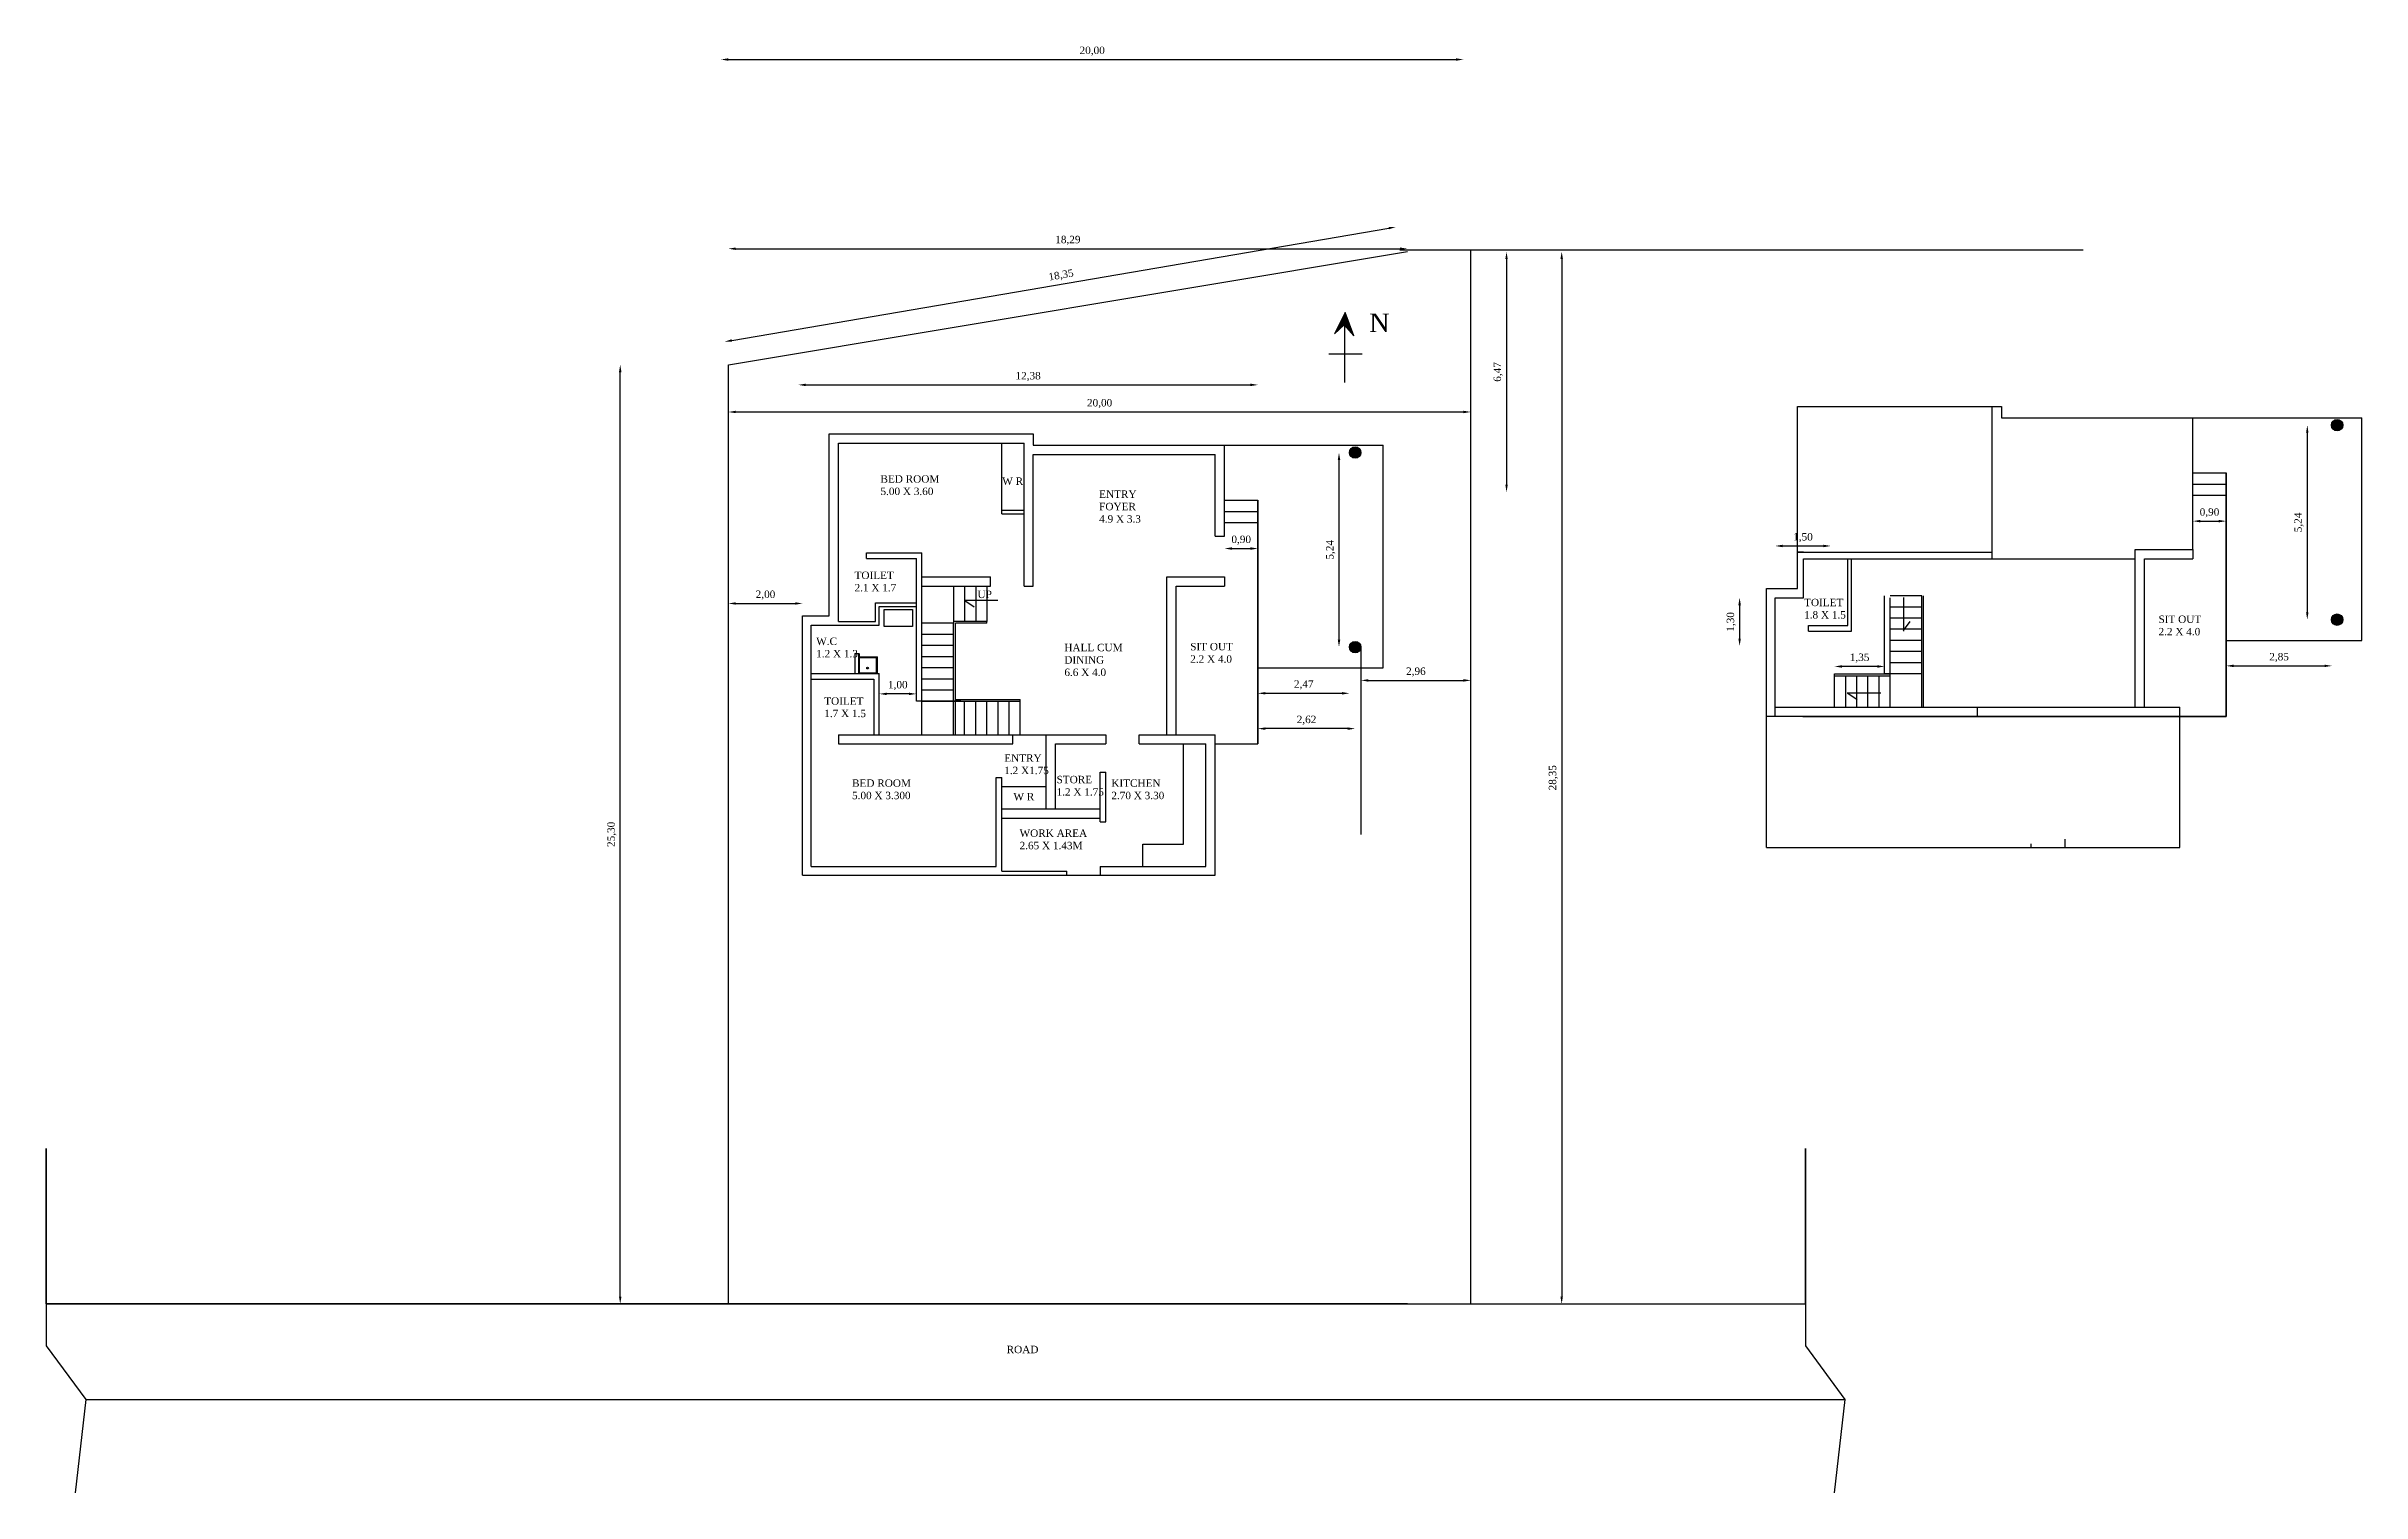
# Model space of a CAD drawing. Header units: millimetres. Extents: x -11 to 80, y 143 to 258.
# Drawn here: x -11 to 51.3, y 219.4 to 258.4 of the extents above; entities that cross this region are included whole.
import ezdxf

# ---------------------------------------------------------------- set-up
doc = ezdxf.new("R2010")
doc.units = ezdxf.units.MM
doc.styles.get("Standard").update_dxf_attribs({"font": 'times.ttf'})
doc.dimstyles.new('ISO-25', dxfattribs={"dimtxt": 0.2, "dimasz": 0.2, "dimexe": 1.25, "dimexo": 0.625, "dimgap": 0.1, "dimtad": 1, "dimzin": 1, "dimtxsty": 'Standard', "dimcen": 2.5, "dimse1": 1, "dimse2": 1, "dimazin": 0, "dimtfac": 1, "dimtmove": 0, "dimatfit": 3, "dimfxl": 0, "dimarcsym": 0})

# ---------------------------------------------------------------- blocks, each defined once
blk = doc.blocks.new('*D1')
at = {"color": 0, "lineweight": -2}
blk.add_line((12.216, 240.931), (11.616, 240.931), dxfattribs=at)
at = {"color": 0}
for points in [[(11.616, 240.964), (11.616, 240.898), (11.416, 240.931)], [(12.216, 240.964), (12.216, 240.898), (12.416, 240.931)]]:
    blk.add_solid(points, dxfattribs=at)
at = {"layer": 'Defpoints', "color": 0}
for p in [(11.416, 241.482), (11.416, 240.931), (12.416, 240.732)]:
    blk.add_point(p, dxfattribs=at)
at = {"color": 0, "insert": (11.916, 241.156), "char_height": 0.2, "attachment_point": 5}
blk.add_mtext('1,00', dxfattribs=at)
blk = doc.blocks.new('*D2')
at = {"color": 0, "lineweight": -2}
blk.add_line((20.916, 244.846), (21.416, 244.846), dxfattribs=at)
at = {"color": 0}
for points in [[(20.916, 244.88), (20.916, 244.813), (20.716, 244.846)], [(21.416, 244.88), (21.416, 244.813), (21.616, 244.846)]]:
    blk.add_solid(points, dxfattribs=at)
at = {"layer": 'Defpoints', "color": 0}
for p in [(20.716, 245.182), (21.616, 245.546), (21.616, 244.846)]:
    blk.add_point(p, dxfattribs=at)
at = {"color": 0, "insert": (21.166, 245.071), "char_height": 0.2, "attachment_point": 5}
blk.add_mtext('0,90', dxfattribs=at)
blk = doc.blocks.new('*D3')
at = {"color": 0, "lineweight": -2}
blk.add_line((21.816, 240.947), (23.885, 240.947), dxfattribs=at)
at = {"color": 0}
for points in [[(21.816, 240.98), (21.816, 240.914), (21.616, 240.947)], [(23.885, 240.98), (23.885, 240.914), (24.085, 240.947)]]:
    blk.add_solid(points, dxfattribs=at)
at = {"layer": 'Defpoints', "color": 0}
for p in [(24.085, 242.19), (21.616, 241.632), (24.085, 240.947)]:
    blk.add_point(p, dxfattribs=at)
at = {"color": 0, "insert": (22.85, 241.172), "char_height": 0.2, "attachment_point": 5}
blk.add_mtext('2,47', dxfattribs=at)
blk = doc.blocks.new('*D4')
at = {"color": 0, "lineweight": -2}
blk.add_line((9.436, 249.255), (21.416, 249.255), dxfattribs=at)
at = {"color": 0}
for points in [[(9.436, 249.288), (9.436, 249.222), (9.236, 249.255)], [(21.416, 249.288), (21.416, 249.222), (21.616, 249.255)]]:
    blk.add_solid(points, dxfattribs=at)
at = {"layer": 'Defpoints', "color": 0}
for p in [(21.616, 249.255), (9.236, 243.032), (21.616, 239.582)]:
    blk.add_point(p, dxfattribs=at)
at = {"color": 0, "insert": (15.426, 249.479), "char_height": 0.2, "attachment_point": 5}
blk.add_mtext('12,38', dxfattribs=at)
blk = doc.blocks.new('*D5')
at = {"color": 0, "lineweight": -2}
blk.add_line((7.552, 252.923), (25.442, 252.923), dxfattribs=at)
at = {"color": 0}
for points in [[(7.552, 252.957), (7.552, 252.89), (7.352, 252.923)], [(25.442, 252.957), (25.442, 252.89), (25.642, 252.923)]]:
    blk.add_solid(points, dxfattribs=at)
at = {"layer": 'Defpoints', "color": 0}
for p in [(25.642, 252.923), (25.642, 252.847), (7.352, 249.797)]:
    blk.add_point(p, dxfattribs=at)
at = {"color": 0, "insert": (16.497, 253.148), "char_height": 0.2, "attachment_point": 5}
blk.add_mtext('18,29', dxfattribs=at)
blk = doc.blocks.new('*D6')
at = {"color": 0, "lineweight": -2}
blk.add_line((23.8, 247.231), (23.8, 242.392), dxfattribs=at)
at = {"color": 0}
for points in [[(23.767, 247.231), (23.834, 247.231), (23.8, 247.431)], [(23.767, 242.392), (23.834, 242.392), (23.8, 242.192)]]:
    blk.add_solid(points, dxfattribs=at)
at = {"layer": 'Defpoints', "color": 0}
for p in [(24.603, 247.431), (23.8, 242.192), (24.603, 242.192)]:
    blk.add_point(p, dxfattribs=at)
at = {"color": 0, "insert": (23.576, 244.812), "char_height": 0.2, "attachment_point": 5, "rotation": 90}
blk.add_mtext('5,24', dxfattribs=at)
blk = doc.blocks.new('*D7')
at = {"color": 0, "lineweight": -2}
blk.add_line((28.313, 252.642), (28.313, 246.567), dxfattribs=at)
at = {"color": 0}
for points in [[(28.28, 252.642), (28.346, 252.642), (28.313, 252.842)], [(28.28, 246.567), (28.346, 246.567), (28.313, 246.367)]]:
    blk.add_solid(points, dxfattribs=at)
at = {"layer": 'Defpoints', "color": 0}
for p in [(25.735, 252.842), (25.735, 246.367), (28.313, 246.367)]:
    blk.add_point(p, dxfattribs=at)
at = {"color": 0, "insert": (28.088, 249.604), "char_height": 0.2, "attachment_point": 5, "rotation": 90}
blk.add_mtext('6,47', dxfattribs=at)
blk = doc.blocks.new('*D12')
at = {"color": 0, "lineweight": -2}
blk.add_line((7.443, 250.451), (25.139, 253.477), dxfattribs=at)
at = {"color": 0}
for points in [[(25.133, 253.51), (25.144, 253.445), (25.336, 253.511)], [(7.437, 250.484), (7.448, 250.419), (7.246, 250.418)]]:
    blk.add_solid(points, dxfattribs=at)
at = {"layer": 'Defpoints', "color": 0}
for p in [(25.336, 253.511), (25.442, 252.89), (7.352, 249.797)]:
    blk.add_point(p, dxfattribs=at)
at = {"color": 0, "insert": (16.316, 252.197), "char_height": 0.2, "attachment_point": 5, "rotation": 9.70383}
blk.add_mtext('18,35', dxfattribs=at)
blk = doc.blocks.new('*D13')
at = {"color": 0, "lineweight": -2}
blk.add_line((29.798, 252.647), (29.798, 224.697), dxfattribs=at)
at = {"color": 0}
for points in [[(29.765, 252.647), (29.832, 252.647), (29.798, 252.847)], [(29.765, 224.697), (29.832, 224.697), (29.798, 224.497)]]:
    blk.add_solid(points, dxfattribs=at)
at = {"layer": 'Defpoints', "color": 0}
for p in [(25.642, 252.847), (25.642, 224.497), (29.798, 224.497)]:
    blk.add_point(p, dxfattribs=at)
at = {"color": 0, "insert": (29.574, 238.672), "char_height": 0.2, "attachment_point": 5, "rotation": 90}
blk.add_mtext('28,35', dxfattribs=at)
blk = doc.blocks.new('*D14')
at = {"color": 0, "lineweight": -2}
blk.add_line((4.439, 224.697), (4.439, 249.597), dxfattribs=at)
at = {"color": 0}
for points in [[(4.406, 249.597), (4.473, 249.597), (4.439, 249.797)], [(4.406, 224.697), (4.473, 224.697), (4.439, 224.497)]]:
    blk.add_solid(points, dxfattribs=at)
at = {"layer": 'Defpoints', "color": 0}
for p in [(4.439, 249.797), (7.352, 249.797), (7.352, 224.497)]:
    blk.add_point(p, dxfattribs=at)
at = {"color": 0, "insert": (4.215, 237.147), "char_height": 0.2, "attachment_point": 5, "rotation": 90}
blk.add_mtext('25,30', dxfattribs=at)
blk = doc.blocks.new('*D15')
at = {"color": 0, "lineweight": -2}
blk.add_line((24.036, 239.995), (21.816, 239.995), dxfattribs=at)
at = {"color": 0}
for points in [[(21.816, 240.029), (21.816, 239.962), (21.616, 239.995)], [(24.036, 240.029), (24.036, 239.962), (24.236, 239.995)]]:
    blk.add_solid(points, dxfattribs=at)
at = {"layer": 'Defpoints', "color": 0}
for p in [(21.616, 246.146), (24.236, 243.032), (21.616, 239.995)]:
    blk.add_point(p, dxfattribs=at)
at = {"color": 0, "insert": (22.926, 240.22), "char_height": 0.2, "attachment_point": 5}
blk.add_mtext('2,62', dxfattribs=at)
blk = doc.blocks.new('*D31')
at = {"color": 0, "lineweight": -2}
blk.add_line((7.352, 258.02), (26.952, 258.02), dxfattribs=at)
at = {"color": 0}
for points in [[(7.352, 258.053), (7.352, 257.986), (7.152, 258.02)], [(26.952, 258.053), (26.952, 257.986), (27.152, 258.02)]]:
    blk.add_solid(points, dxfattribs=at)
at = {"layer": 'Defpoints', "color": 0}
for p in [(27.152, 258.02), (27.152, 247.828), (7.152, 244.735)]:
    blk.add_point(p, dxfattribs=at)
at = {"color": 0, "insert": (17.152, 258.244), "char_height": 0.2, "attachment_point": 5}
blk.add_mtext('20,00', dxfattribs=at)
blk = doc.blocks.new('*D51')
at = {"color": 0, "lineweight": -2}
blk.add_line((7.552, 248.525), (27.152, 248.525), dxfattribs=at)
at = {"color": 0}
for points in [[(7.552, 248.559), (7.552, 248.492), (7.352, 248.525)], [(27.152, 248.559), (27.152, 248.492), (27.352, 248.525)]]:
    blk.add_solid(points, dxfattribs=at)
at = {"layer": 'Defpoints', "color": 0}
for p in [(27.352, 252.89), (7.352, 249.797), (27.352, 248.525)]:
    blk.add_point(p, dxfattribs=at)
at = {"color": 0, "insert": (17.352, 248.75), "char_height": 0.2, "attachment_point": 5}
blk.add_mtext('20,00', dxfattribs=at)
blk = doc.blocks.new('*D52')
at = {"color": 0, "lineweight": -2}
blk.add_line((24.59, 241.295), (27.152, 241.295), dxfattribs=at)
at = {"color": 0}
for points in [[(24.59, 241.328), (24.59, 241.261), (24.39, 241.295)], [(27.152, 241.328), (27.152, 241.261), (27.352, 241.295)]]:
    blk.add_solid(points, dxfattribs=at)
at = {"layer": 'Defpoints', "color": 0}
for p in [(27.352, 252.89), (24.39, 242.192), (27.352, 241.295)]:
    blk.add_point(p, dxfattribs=at)
at = {"color": 0, "insert": (25.871, 241.519), "char_height": 0.2, "attachment_point": 5}
blk.add_mtext('2,96', dxfattribs=at)
blk = doc.blocks.new('*D53')
at = {"color": 0, "lineweight": -2}
blk.add_line((7.552, 243.367), (9.152, 243.367), dxfattribs=at)
at = {"color": 0}
for points in [[(7.552, 243.4), (7.552, 243.334), (7.352, 243.367)], [(9.152, 243.4), (9.152, 243.334), (9.352, 243.367)]]:
    blk.add_solid(points, dxfattribs=at)
at = {"layer": 'Defpoints', "color": 0}
for p in [(7.352, 249.797), (9.352, 243.367), (9.352, 243.032)]:
    blk.add_point(p, dxfattribs=at)
at = {"color": 0, "insert": (8.352, 243.592), "char_height": 0.2, "attachment_point": 5}
blk.add_mtext('2,00', dxfattribs=at)
blk = doc.blocks.new('*D63')
at = {"color": 0, "lineweight": -2}
blk.add_line((49.882, 247.97), (49.882, 243.131), dxfattribs=at)
at = {"color": 0}
for points in [[(49.849, 247.97), (49.915, 247.97), (49.882, 248.17)], [(49.849, 243.131), (49.915, 243.131), (49.882, 242.931)]]:
    blk.add_solid(points, dxfattribs=at)
at = {"layer": 'Defpoints', "color": 0}
for p in [(50.685, 248.17), (49.882, 242.931), (50.685, 242.931)]:
    blk.add_point(p, dxfattribs=at)
at = {"color": 0, "insert": (49.657, 245.55), "char_height": 0.2, "attachment_point": 5, "rotation": 90}
blk.add_mtext('5,24', dxfattribs=at)
blk = doc.blocks.new('*D64')
at = {"color": 0, "lineweight": -2}
blk.add_line((47.898, 241.686), (50.348, 241.686), dxfattribs=at)
at = {"color": 0}
for points in [[(47.898, 241.719), (47.898, 241.653), (47.698, 241.686)], [(50.348, 241.719), (50.348, 241.653), (50.548, 241.686)]]:
    blk.add_solid(points, dxfattribs=at)
at = {"layer": 'Defpoints', "color": 0}
for p in [(47.698, 242.371), (50.548, 242.371), (50.548, 241.686)]:
    blk.add_point(p, dxfattribs=at)
at = {"color": 0, "insert": (49.123, 241.91), "char_height": 0.2, "attachment_point": 5}
blk.add_mtext('2,85', dxfattribs=at)
blk = doc.blocks.new('*D65')
at = {"color": 0, "lineweight": -2}
blk.add_line((46.998, 245.585), (47.498, 245.585), dxfattribs=at)
at = {"color": 0}
for points in [[(46.998, 245.618), (46.998, 245.552), (46.798, 245.585)], [(47.498, 245.618), (47.498, 245.552), (47.698, 245.585)]]:
    blk.add_solid(points, dxfattribs=at)
at = {"layer": 'Defpoints', "color": 0}
for p in [(46.798, 245.921), (47.698, 246.285), (47.698, 245.585)]:
    blk.add_point(p, dxfattribs=at)
at = {"color": 0, "insert": (47.248, 245.81), "char_height": 0.2, "attachment_point": 5}
blk.add_mtext('0,90', dxfattribs=at)
blk = doc.blocks.new('*D66')
at = {"color": 0, "lineweight": -2}
blk.add_line((38.298, 241.67), (37.348, 241.67), dxfattribs=at)
at = {"color": 0}
for points in [[(37.348, 241.703), (37.348, 241.636), (37.148, 241.67)], [(38.298, 241.703), (38.298, 241.636), (38.498, 241.67)]]:
    blk.add_solid(points, dxfattribs=at)
at = {"layer": 'Defpoints', "color": 0}
for p in [(37.148, 241.67), (37.148, 241.471), (38.498, 241.471)]:
    blk.add_point(p, dxfattribs=at)
at = {"color": 0, "insert": (37.823, 241.894), "char_height": 0.2, "attachment_point": 5}
blk.add_mtext('1,35', dxfattribs=at)
blk = doc.blocks.new('*D61')
at = {"color": 0, "lineweight": -2}
blk.add_line((35.748, 244.915), (36.848, 244.915), dxfattribs=at)
at = {"color": 0}
for points in [[(35.748, 244.949), (35.748, 244.882), (35.548, 244.915)], [(36.848, 244.949), (36.848, 244.882), (37.048, 244.915)]]:
    blk.add_solid(points, dxfattribs=at)
at = {"layer": 'Defpoints', "color": 0}
for p in [(37.048, 244.915), (35.548, 242.221), (37.048, 242.221)]:
    blk.add_point(p, dxfattribs=at)
at = {"color": 0, "insert": (36.298, 245.14), "char_height": 0.2, "attachment_point": 5}
blk.add_mtext('1,50', dxfattribs=at)
blk = doc.blocks.new('*D62')
at = {"color": 0, "lineweight": -2}
blk.add_line((34.591, 243.321), (34.591, 242.421), dxfattribs=at)
at = {"color": 0}
for points in [[(34.558, 243.321), (34.624, 243.321), (34.591, 243.521)], [(34.558, 242.421), (34.624, 242.421), (34.591, 242.221)]]:
    blk.add_solid(points, dxfattribs=at)
at = {"layer": 'Defpoints', "color": 0}
for p in [(35.548, 243.521), (34.591, 242.221), (35.548, 242.221)]:
    blk.add_point(p, dxfattribs=at)
at = {"color": 0, "insert": (34.367, 242.871), "char_height": 0.2, "attachment_point": 5, "rotation": 90}
blk.add_mtext('1,30', dxfattribs=at)

msp = doc.modelspace()

# ---------------------------------------------------------------- hatches: boundary and pattern name
for points in [[(23.97, 251.205), (23.683, 250.631), (23.942, 250.875), (24.2, 250.574)], [(50.839, 248.17, 0.789139), (50.548, 248.239), (50.548, 248.1, 0.789139)], [(24.39, 247.431, 0.789139), (24.099, 247.501), (24.099, 247.362, 0.789139)], [(50.839, 242.931, 0.789139), (50.548, 243.001), (50.548, 242.862, 0.789139)], [(24.39, 242.192, 0.789139), (24.099, 242.262), (24.099, 242.123, 0.789139)]]:
    msp.add_hatch(color=1).paths.add_polyline_path(points)

# ---------------------------------------------------------------- linework, layer by layer
at = {"color": 1}
for p, q in [((7.352, 249.797), (25.642, 252.847)), ((25.442, 252.89), (43.842, 252.89)), ((27.352, 224.497), (27.352, 252.89)), ((23.97, 251.205), (23.683, 250.631)), ((23.683, 250.631), (23.942, 250.875)), ((23.942, 250.875), (24.2, 250.574)), ((23.945, 250.858), (23.945, 249.318)), ((24.2, 250.574), (23.97, 251.205)), ((7.352, 224.497), (7.352, 249.797)), ((23.53, 250.088), (24.42, 250.088)), ((36.148, 243.771), (36.148, 248.671)), ((36.148, 248.671), (41.648, 248.671)), ((41.398, 244.571), (41.398, 248.671)), ((41.648, 248.671), (41.648, 248.371)), ((41.648, 248.371), (46.798, 248.371)), ((46.798, 244.821), (46.798, 248.371)), ((46.798, 248.371), (51.348, 248.371)), ((46.798, 245.921), (46.798, 248.371)), ((51.348, 242.371), (51.348, 248.371)), ((51.348, 242.371), (51.348, 248.371)), ((10.066, 247.932), (15.566, 247.932)), ((10.066, 243.032), (10.066, 247.932)), ((10.316, 247.682), (15.316, 247.682)), ((10.316, 242.882), (10.316, 247.682)), ((14.716, 245.782), (14.716, 247.682)), ((15.316, 243.832), (15.316, 247.682)), ((15.566, 247.932), (15.566, 247.632)), ((15.566, 247.632), (20.716, 247.632)), ((20.716, 245.182), (20.716, 247.632)), ((20.716, 247.632), (24.99, 247.632)), ((24.99, 241.632), (24.99, 247.632)), ((24.99, 241.632), (24.99, 247.632)), ((15.566, 243.832), (15.566, 247.382)), ((15.566, 247.382), (20.466, 247.382)), ((20.466, 245.182), (20.466, 247.382)), ((46.811, 246.885), (47.698, 246.885)), ((46.811, 246.585), (47.698, 246.585)), ((47.698, 240.321), (47.698, 246.885)), ((47.698, 246.885), (47.698, 240.321)), ((14.716, 245.882), (15.316, 245.882)), ((14.716, 245.782), (15.316, 245.782)), ((20.729, 246.146), (21.616, 246.146)), ((20.729, 245.846), (21.616, 245.846)), ((21.616, 246.146), (21.616, 239.582)), ((21.616, 239.582), (21.616, 246.146)), ((46.811, 246.285), (47.698, 246.285)), ((20.466, 245.182), (20.716, 245.182)), ((20.729, 245.546), (21.616, 245.546)), ((11.07, 244.732), (12.226, 244.732)), ((11.07, 244.582), (11.07, 244.732)), ((11.07, 244.582), (12.226, 244.582)), ((12.226, 244.732), (12.566, 244.732)), ((12.226, 244.732), (12.566, 244.732)), ((12.226, 244.582), (12.416, 244.582)), ((12.416, 242.932), (12.416, 244.582)), ((12.566, 242.782), (12.566, 244.732)), ((36.308, 244.745), (36.148, 244.745)), ((36.148, 244.745), (41.398, 244.745)), ((36.308, 244.571), (45.248, 244.571)), ((36.308, 244.416), (36.308, 244.571)), ((37.508, 242.771), (37.508, 244.571)), ((37.508, 242.771), (37.508, 244.571)), ((37.608, 242.621), (37.608, 244.571)), ((45.248, 244.821), (46.798, 244.821)), ((45.248, 240.571), (45.248, 244.821)), ((45.498, 244.571), (46.798, 244.571)), ((45.498, 240.571), (45.498, 244.571)), ((46.798, 244.821), (46.798, 244.571)), ((12.566, 244.082), (14.416, 244.082)), ((14.416, 243.832), (14.416, 244.082)), ((19.166, 239.832), (19.166, 244.082)), ((19.166, 244.082), (20.716, 244.082)), ((20.716, 244.082), (20.716, 243.832)), ((36.308, 243.521), (36.308, 244.416)), ((11.316, 243.382), (12.416, 243.382)), ((11.316, 242.882), (11.316, 243.382)), ((11.416, 243.282), (12.416, 243.282)), ((11.416, 242.782), (11.416, 243.282)), ((12.416, 240.732), (12.416, 243.832)), ((12.566, 243.832), (14.416, 243.832)), ((12.566, 239.832), (12.566, 243.832)), ((13.416, 243.832), (13.416, 242.832)), ((14.612, 243.446), (13.705, 243.446)), ((13.716, 243.832), (13.716, 242.882)), ((13.72, 243.446), (13.971, 243.274)), ((14.016, 243.832), (14.016, 242.882)), ((14.316, 243.832), (14.316, 242.882)), ((15.316, 243.832), (15.566, 243.832)), ((19.416, 239.832), (19.416, 243.832)), ((19.416, 243.832), (20.716, 243.832)), ((35.318, 243.771), (36.148, 243.771)), ((35.318, 236.791), (35.318, 243.771)), ((35.548, 240.321), (35.548, 243.521)), ((35.548, 243.521), (36.308, 243.521)), ((38.498, 241.471), (38.498, 243.571)), ((39.498, 243.571), (38.648, 243.571)), ((38.648, 240.571), (38.648, 243.521)), ((39.498, 243.271), (38.648, 243.271)), ((38.77, 243.571), (38.77, 243.571)), ((39.01, 243.527), (39.01, 242.619)), ((39.498, 240.571), (39.498, 243.571)), ((39.548, 240.571), (39.548, 243.571)), ((39.548, 240.571), (39.548, 243.571)), ((9.352, 236.052), (9.352, 243.032)), ((9.352, 243.032), (10.066, 243.032)), ((9.352, 236.052), (9.352, 243.032)), ((9.582, 242.782), (11.416, 242.782)), ((9.582, 236.282), (9.582, 242.782)), ((10.316, 242.882), (11.316, 242.882)), ((13.416, 242.832), (12.566, 242.832)), ((12.688, 242.832), (12.688, 242.832)), ((14.316, 242.882), (13.416, 242.882)), ((13.416, 239.832), (13.416, 242.832)), ((13.466, 239.832), (13.466, 242.832)), ((13.466, 239.832), (13.466, 242.832)), ((14.316, 242.832), (13.466, 242.832)), ((14.316, 242.832), (14.316, 242.882)), ((36.448, 242.621), (36.448, 242.771)), ((36.448, 242.771), (37.508, 242.771)), ((36.448, 242.771), (37.048, 242.771)), ((36.448, 242.621), (37.608, 242.621)), ((39.498, 242.971), (38.648, 242.971)), ((39.498, 242.671), (38.648, 242.671)), ((39.01, 242.635), (39.182, 242.885)), ((10.766, 241.482), (10.766, 242.022)), ((10.766, 242.022), (10.866, 242.022)), ((10.766, 242.022), (10.866, 242.022)), ((10.866, 241.482), (10.866, 242.022)), ((10.886, 241.482), (10.886, 242.022)), ((13.416, 242.532), (12.566, 242.532)), ((13.416, 242.232), (12.566, 242.232)), ((24.39, 242.192), (24.39, 237.144)), ((39.498, 242.371), (38.648, 242.371)), ((39.498, 242.071), (38.648, 242.071)), ((47.698, 242.371), (51.348, 242.371)), ((9.582, 241.482), (11.416, 241.482)), ((10.886, 241.932), (11.366, 241.932)), ((10.886, 241.912), (11.346, 241.912)), ((10.886, 241.502), (11.346, 241.502)), ((11.346, 241.482), (11.346, 241.912)), ((11.366, 241.482), (11.366, 241.932)), ((11.416, 239.832), (11.416, 241.482)), ((13.416, 241.932), (12.566, 241.932)), ((13.416, 241.632), (12.566, 241.632)), ((21.616, 241.632), (24.99, 241.632)), ((37.148, 241.471), (38.648, 241.471)), ((37.148, 240.571), (37.148, 241.471)), ((37.148, 241.421), (38.648, 241.421)), ((37.448, 240.571), (37.448, 241.421)), ((37.748, 240.571), (37.748, 241.421)), ((38.048, 240.571), (38.048, 241.421)), ((38.348, 240.571), (38.348, 241.421)), ((38.648, 241.471), (38.498, 241.471)), ((39.498, 241.771), (38.648, 241.771)), ((39.498, 241.471), (38.648, 241.471)), ((9.582, 241.332), (11.266, 241.332)), ((11.266, 241.332), (11.266, 239.832)), ((13.416, 241.332), (12.566, 241.332)), ((13.416, 241.032), (12.566, 241.032)), ((13.466, 240.782), (15.216, 240.782)), ((15.216, 239.832), (15.216, 240.782)), ((38.398, 240.955), (37.49, 240.955)), ((37.506, 240.955), (37.756, 240.783)), ((12.566, 240.732), (12.416, 240.732)), ((12.566, 240.732), (15.216, 240.732)), ((13.616, 240.732), (12.566, 240.732)), ((13.716, 239.832), (13.716, 240.732)), ((14.016, 239.832), (14.016, 240.732)), ((14.316, 239.832), (14.316, 240.732)), ((14.616, 239.832), (14.616, 240.732)), ((14.916, 239.832), (14.916, 240.732)), ((47.698, 240.321), (35.318, 240.321)), ((35.548, 240.571), (44.398, 240.571)), ((36.298, 240.321), (47.698, 240.321)), ((40.998, 240.321), (40.998, 240.571)), ((44.398, 240.571), (46.448, 240.571)), ((46.448, 236.791), (46.448, 240.571)), ((46.448, 240.321), (47.698, 240.321)), ((10.316, 239.832), (17.516, 239.832)), ((10.316, 239.832), (10.316, 239.582)), ((10.316, 239.582), (15.016, 239.582)), ((15.016, 239.582), (15.016, 239.832)), ((15.916, 237.832), (15.916, 239.832)), ((16.166, 237.832), (16.166, 239.582)), ((16.166, 239.582), (17.516, 239.582)), ((17.516, 239.832), (17.516, 239.582)), ((18.416, 239.582), (18.416, 239.832)), ((18.416, 239.832), (20.466, 239.832)), ((18.416, 239.582), (20.216, 239.582)), ((19.616, 236.882), (19.616, 239.582)), ((20.216, 236.282), (20.216, 239.582)), ((20.466, 236.052), (20.466, 239.832)), ((20.466, 239.582), (21.616, 239.582)), ((14.566, 236.282), (14.566, 238.682)), ((14.566, 238.682), (14.716, 238.682)), ((14.716, 236.152), (14.716, 238.682)), ((14.716, 238.432), (15.916, 238.432)), ((17.366, 237.482), (17.366, 238.822)), ((17.366, 237.832), (17.366, 238.822)), ((17.366, 238.822), (17.516, 238.822)), ((17.516, 237.482), (17.516, 238.822)), ((14.716, 237.832), (17.366, 237.832)), ((14.716, 237.582), (17.366, 237.582)), ((17.366, 237.482), (17.516, 237.482)), ((43.348, 237.021), (43.348, 236.791)), ((18.516, 236.282), (18.516, 236.882)), ((18.516, 236.882), (19.616, 236.882)), ((35.318, 236.791), (46.448, 236.791)), ((42.448, 236.791), (42.448, 236.891)), ((42.448, 236.791), (42.448, 236.891)), ((9.352, 236.052), (20.466, 236.052)), ((9.582, 236.282), (14.566, 236.282)), ((9.582, 236.282), (14.566, 236.282)), ((14.716, 236.152), (16.466, 236.152)), ((16.466, 236.052), (16.466, 236.152)), ((16.466, 236.052), (16.466, 236.152)), ((17.366, 236.282), (20.216, 236.282)), ((17.366, 236.282), (17.366, 236.052)), ((17.516, 236.282), (20.216, 236.282)), ((-11.02, 224.497), (-11.02, 228.689)), ((-11.02, 228.689), (-11.02, 223.367)), ((36.365, 228.689), (36.365, 223.367)), ((36.365, 224.497), (36.365, 228.689)), ((7.352, 224.497), (-11.02, 224.497)), ((-11.02, 224.497), (36.365, 224.497)), ((25.642, 224.497), (7.352, 224.497)), ((-11.02, 223.367), (-9.956, 221.922)), ((36.365, 223.367), (37.428, 221.922)), ((-9.956, 221.922), (-10.242, 219.413)), ((-9.956, 221.922), (37.428, 221.922)), ((37.428, 221.922), (37.142, 219.413))]:
    msp.add_line(p, q, dxfattribs=at)
msp.add_lwpolyline([(11.55, 243.202), (12.308, 243.202), (12.308, 242.749), (11.55, 242.749)], close=True, dxfattribs=at)
for centre, radius in [((50.685, 248.17), 0.154), ((24.236, 247.431), 0.154), ((50.685, 242.931), 0.154), ((24.236, 242.192), 0.154), ((11.103, 241.626), 0.024)]:
    msp.add_circle(centre, radius, dxfattribs=at)

# ---------------------------------------------------------------- texts
at = {"color": 1, "attachment_point": 1}
for s, insert, char_height, width in [('N', (24.617, 251.177), 0.5, 1.22061), ('BED ROOM\\P5.00 X 3.60', (11.449, 246.821), 0.2, 3.62116), ('W R', (14.73, 246.762), 0.2, 1.61091), ('ENTRY FOYER\\P4.9 X 3.3', (17.34, 246.412), 0.2, 1.61091), ('TOILET\\P2.1 X 1.7', (10.751, 244.226), 0.2, 1.61091), ('UP', (14.064, 243.712), 0.2, 0.48496), ('TOILET \\P1.8 X 1.5', (36.329, 243.494), 0.2, 1.61091), ('SIT OUT\\P2.2 X 4.0', (45.875, 243.042), 0.2, 1.61091), ('W.C\\P1.2 X 1.3', (9.717, 242.448), 0.2, 1.61091), ('HALL CUM DINING\\P6.6 X 4.0', (16.402, 242.28), 0.2, 1.61091), ('SIT OUT\\P2.2 X 4.0', (19.793, 242.304), 0.2, 1.61091), ('TOILET \\P1.7 X 1.5', (9.934, 240.838), 0.2, 1.61091), ('ENTRY\\P1.2 X1.75', (14.783, 239.302), 0.2, 1.61091), ('BED ROOM\\P5.00 X 3.300', (10.683, 238.628), 0.2, 3.62116), ('W R', (15.03, 238.263), 0.2, 1.61091), ('STORE\\P1.2 X 1.75', (16.193, 238.724), 0.2, 3.62116), ('KITCHEN\\P2.70 X 3.30', (17.668, 238.628), 0.2, 3.62116), ('WORK AREA 2.65 X 1.43M', (15.196, 237.28), 0.2, 2.07584), ('ROAD ', (14.847, 223.371), 0.2, 1.61091)]:
    msp.add_mtext(s, dxfattribs=dict(at, insert=insert, char_height=char_height, width=width))

# ---------------------------------------------------------------- dimensions: what is measured, and where the dimension line sits
at = {"color": 1}
for base, p1, p2, picture, middle in [((27.152, 258.02), (7.152, 244.735), (27.152, 247.828), '*D31', (17.152, 258.244)), ((25.642, 252.923), (7.352, 249.797), (25.642, 252.847), '*D5', (16.497, 253.148)), ((27.352, 248.525), (7.352, 249.797), (27.352, 252.89), '*D51', (17.352, 248.75)), ((27.352, 241.295), (24.39, 242.192), (27.352, 252.89), '*D52', (25.871, 241.519)), ((9.352, 243.367), (7.352, 249.797), (9.352, 243.032), '*D53', (8.352, 243.592)), ((21.616, 249.255), (9.236, 243.032), (21.616, 239.582), '*D4', (15.426, 249.479)), ((21.616, 239.995), (24.236, 243.032), (21.616, 246.146), '*D15', (22.926, 240.22)), ((47.698, 245.585), (46.798, 245.921), (47.698, 246.285), '*D65', (47.248, 245.81)), ((21.616, 244.846), (20.716, 245.182), (21.616, 245.546), '*D2', (21.166, 245.071)), ((37.048, 244.915), (35.548, 242.221), (37.048, 242.221), '*D61', (36.298, 245.14)), ((24.085, 240.947), (21.616, 241.632), (24.085, 242.19), '*D3', (22.85, 241.172)), ((37.148, 241.67), (38.498, 241.471), (37.148, 241.471), '*D66', (37.823, 241.894)), ((50.548, 241.686), (47.698, 242.371), (50.548, 242.371), '*D64', (49.123, 241.91)), ((11.416, 240.931), (12.416, 240.732), (11.416, 241.482), '*D1', (11.916, 241.156))]:
    dim = msp.add_linear_dim(base=base, p1=p1, p2=p2, dimstyle='ISO-25', dxfattribs=at)
    dim.commit()
    dim.dimension.update_dxf_attribs({"geometry": picture, "text_midpoint": middle})
dim = msp.add_linear_dim(base=(25.336, 253.511), p1=(7.352, 249.797), p2=(25.442, 252.89), angle=9.70383, dimstyle='ISO-25', dxfattribs=at)
dim.commit()
dim.dimension.update_dxf_attribs({"geometry": '*D12', "text_midpoint": (16.354, 251.975), "dimtype": 161})
dim = msp.add_aligned_dim(p1=(25.642, 252.847), p2=(25.642, 224.497), distance=4.156, dimstyle='ISO-25', dxfattribs=at)
dim.commit()
dim.dimension.update_dxf_attribs({"geometry": '*D13', "text_midpoint": (29.574, 238.672)})
for base, p1, p2, picture, middle in [((28.313, 246.3672), (25.7349, 252.8416), (25.7349, 246.3672), '*D7', (28.0884, 249.6044)), ((4.439, 249.797), (7.352, 224.497), (7.352, 249.797), '*D14', (4.215, 237.147)), ((49.882, 242.931), (50.685, 248.17), (50.685, 242.931), '*D63', (49.657, 245.55)), ((23.8, 242.192), (24.603, 247.431), (24.603, 242.192), '*D6', (23.576, 244.812)), ((34.591, 242.221), (35.548, 243.521), (35.548, 242.221), '*D62', (34.367, 242.871))]:
    dim = msp.add_linear_dim(base=base, p1=p1, p2=p2, angle=90, dimstyle='ISO-25', dxfattribs=at)
    dim.commit()
    dim.dimension.update_dxf_attribs({"geometry": picture, "text_midpoint": middle})

doc.saveas('drawing.dxf')
